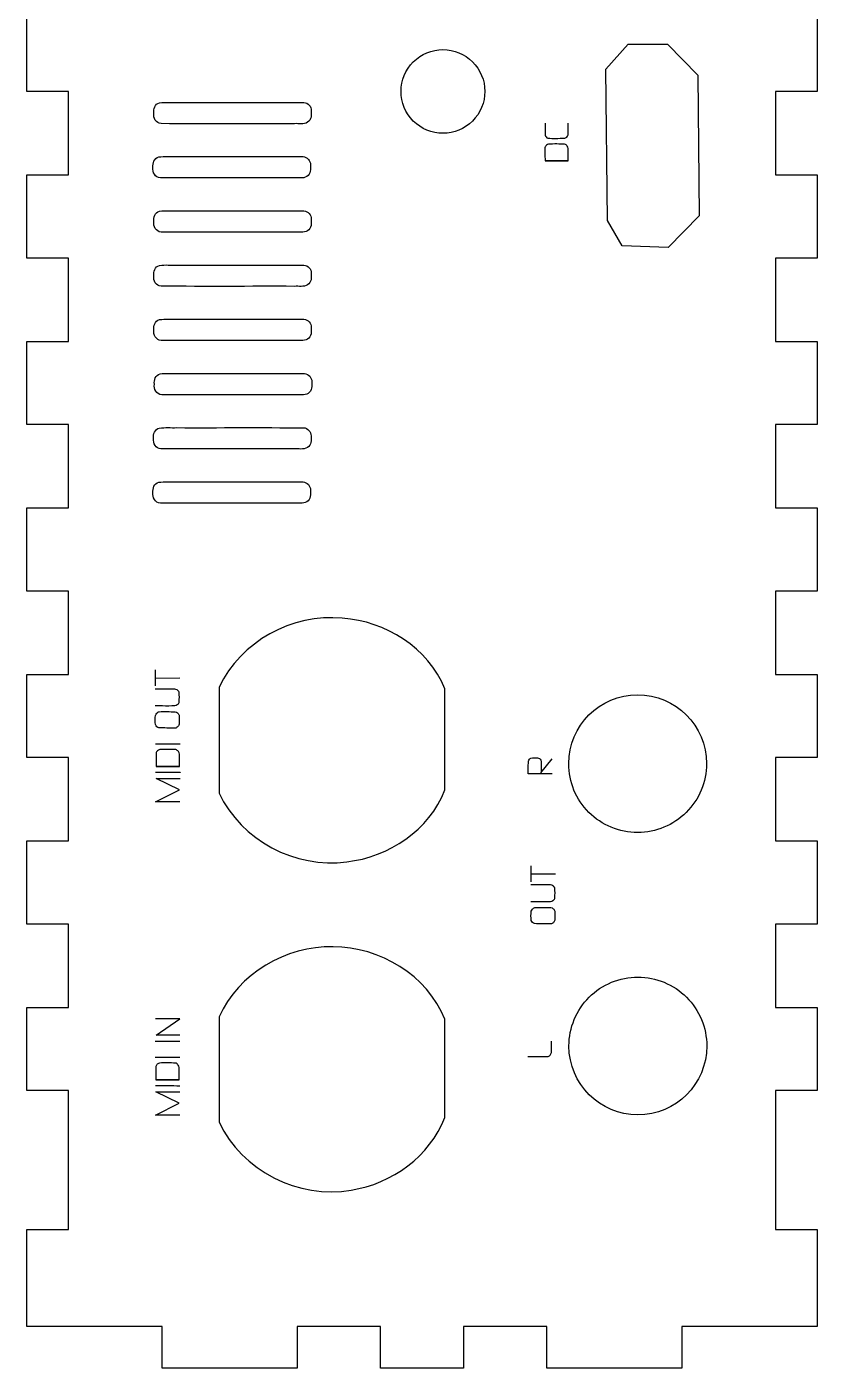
# Model space of a CAD drawing. Extents: x 0 to 215, y 0 to 166.
# Drawn here: x 0.1 to 57.1, y 0 to 96.7 of the extents above; entities that cross this region are included whole.
import ezdxf

# ---------------------------------------------------------------- set-up
doc = ezdxf.new("R2010")
doc.units = 0
doc.layers.add('Imprimir', color=7, linetype='CONTINUOUS')

msp = doc.modelspace()

# ---------------------------------------------------------------- linework, layer by layer
at = {"layer": 'Imprimir', "color": 5}
msp.add_lwpolyline([(57.050099, 98.050021), (57.050099, 92.05001), (54.050094, 92.05001), (54.050094, 86.05), (57.050099, 86.05), (57.050099, 80.049992), (54.050094, 80.049992), (54.050094, 74.049981), (57.050099, 74.049981), (57.050099, 68.049974), (54.050094, 68.049974), (54.050094, 62.049963), (57.050099, 62.049963), (57.050099, 56.049953), (54.050094, 56.049953), (54.050094, 50.049945), (57.050099, 50.049945), (57.050099, 44.049934), (54.050094, 44.049934), (54.050094, 38.049924), (57.050099, 38.049924), (57.050099, 32.049913), (54.050094, 32.049913), (54.050094, 26.049905), (57.050099, 26.049905), (57.050099, 20.049895), (54.050094, 20.049895), (54.050094, 10.049878), (57.050099, 10.049878), (57.050099, 3.049869), (47.300083, 3.049869), (47.300083, 0.049864), (37.550062, 0.049864), (37.550062, 3.049869), (31.550054, 3.049869), (31.550054, 0.049864), (25.550045, 0.049864), (25.550045, 3.049869), (19.550032, 3.049869), (19.550032, 0.049864), (9.800013, 0.049864), (9.800013, 3.049869), (0.05, 3.049869), (0.05, 10.049878), (3.050003, 10.049878), (3.050003, 20.049895), (0.05, 20.049895), (0.05, 26.049905), (3.050003, 26.049905), (3.050003, 32.049913), (0.05, 32.049913), (0.05, 38.049924), (3.050003, 38.049924), (3.050003, 44.049934), (0.05, 44.049934), (0.05, 50.049945), (3.050003, 50.049945), (3.050003, 56.049953), (0.05, 56.049953), (0.05, 62.049963), (3.050003, 62.049963), (3.050003, 68.049974), (0.05, 68.049974), (0.05, 74.049981), (3.050003, 74.049981), (3.050003, 80.049992), (0.05, 80.049992), (0.05, 86.05), (3.050003, 86.05), (3.050003, 92.05001), (0.05, 92.05001), (0.05, 98.050021)], dxfattribs=at)
for points in [[(48.438441, 93.230791), (48.545287, 83.097555), (46.301262, 80.816756), (42.988651, 80.942003), (41.920067, 82.758594), (41.813203, 93.658135), (43.416082, 95.474715), (46.247843, 95.474771), (48.438441, 93.230791)], [(20.563845, 90.675997), (20.563845, 90.675995)], [(30.060045, 89.040195), (30.060045, 89.040195)], [(20.50755, 86.769328), (20.50755, 86.769328)], [(20.563845, 82.862698), (20.563845, 82.862698)], [(20.563845, 78.956051), (20.563845, 78.956051)], [(20.563845, 75.049395), (20.563845, 75.049392)], [(20.604736, 71.14276), (20.604736, 71.142757)], [(20.548444, 67.236096), (20.548444, 67.236096)], [(20.50755, 63.329463), (20.50755, 63.32946)], [(30.201472, 49.009572), (30.201472, 49.009572)], [(44.098106, 38.64837), (44.098106, 38.64837)], [(30.201472, 25.199866), (30.201472, 25.199866)], [(44.117528, 18.299877), (44.117528, 18.299877)]]:
    msp.add_lwpolyline(points, close=True, dxfattribs=at)
at = {"layer": 'Imprimir', "color": 7}
for points in [[(37.426203, 87.057316), (39.097534, 87.057316)], [(37.426203, 87.057316), (37.426203, 87.057316)], [(9.572646, 46.195077), (9.572646, 46.195074)], [(9.385559, 43.419921), (11.056887, 43.419921)], [(9.385559, 43.419921), (9.385559, 43.419921)], [(36.666003, 32.083952), (36.666003, 32.083949)], [(9.36685, 20.835099), (11.038178, 20.835099)], [(9.36685, 20.835099), (9.36685, 20.835099)]]:
    msp.add_lwpolyline(points, close=True, dxfattribs=at)
for points in [[(9.335667, 49.213441), (9.335667, 50.36716)], [(9.335667, 49.780947), (11.08807, 49.793422)], [(9.29825, 48.988936), (9.29825, 48.988936), (9.29825, 48.988936)], [(37.130191, 42.94603), (37.929812, 43.973666)], [(11.094307, 40.869276), (9.341904, 40.869276), (11.050653, 41.72365), (9.385559, 42.546838), (11.106778, 42.553076)], [(37.942303, 42.871058), (36.208756, 42.871058)], [(36.429024, 35.102319), (36.429024, 36.256037)], [(36.391607, 34.877814), (36.391607, 34.877814), (36.391607, 34.877814)], [(36.429024, 35.669822), (38.181424, 35.682296)], [(11.08807, 24.046794), (9.373087, 24.053031), (11.08807, 25.231689), (9.323196, 25.231692), (9.323196, 25.231692), (9.323196, 25.231692)], [(37.883211, 22.893027), (37.883211, 23.613052)], [(11.075598, 18.284454), (9.323196, 18.284454), (11.031941, 19.138831), (9.36685, 19.962019), (11.08807, 19.968256)]]:
    msp.add_lwpolyline(points, dxfattribs=at)
at = {"layer": 'Imprimir', "color": 5}
for points in [[(27.924705, 94.195068), (28.491031, 94.761365), (29.259136, 95.079508), (30.060045, 95.079508)], [(30.060045, 95.079508), (30.860954, 95.079509), (31.629059, 94.761366), (32.195386, 94.195068)], [(27.040226, 92.059843), (27.040222, 92.860707), (27.358379, 93.62877), (27.924705, 94.195068)], [(32.195386, 94.195068), (32.761713, 93.628771), (33.079869, 92.860707), (33.079865, 92.059843)], [(27.924711, 89.924629), (27.358385, 90.490923), (27.040226, 91.258982), (27.040226, 92.059843)], [(33.079865, 92.059843), (33.079865, 91.258982), (32.761706, 90.490922), (32.19538, 89.924628)], [(9.206037, 90.488497), (9.16991, 90.796622), (9.29258, 91.153424), (9.622049, 91.24205)], [(9.622049, 91.24205), (10.038968, 91.297589), (10.465533, 91.255456), (10.886597, 91.268608)], [(10.886597, 91.268608), (13.935032, 91.266632), (16.983675, 91.272672), (20.031988, 91.26556)], [(20.031988, 91.26556), (20.327148, 91.241542), (20.57013, 90.972139), (20.563845, 90.675997)], [(9.737893, 89.736894), (9.366015, 89.761843), (9.1545, 90.146215), (9.206037, 90.488497)], [(20.563845, 90.675995), (20.567993, 90.37812), (20.599342, 90.014031), (20.303012, 89.834789)], [(30.060045, 89.040195), (29.259139, 89.040195), (28.491037, 89.358335), (27.924711, 89.924629)], [(32.19538, 89.924628), (31.629054, 89.358335), (30.860951, 89.040194), (30.060045, 89.040195)], [(19.346242, 89.733846), (16.143485, 89.735822), (12.940523, 89.729782), (9.737893, 89.736894)], [(20.303012, 89.834789), (20.014067, 89.664383), (19.665283, 89.758214), (19.346242, 89.733846)], [(9.149742, 86.581842), (9.113615, 86.889969), (9.236294, 87.246763), (9.565755, 87.335389)], [(9.565755, 87.335389), (9.982673, 87.390931), (10.409238, 87.348795), (10.830302, 87.361946)], [(10.830302, 87.361946), (13.878737, 87.359971), (16.92738, 87.36601), (19.975693, 87.358898)], [(19.975693, 87.358898), (20.270856, 87.334881), (20.513835, 87.065469), (20.50755, 86.769328)], [(9.681598, 85.830239), (9.309717, 85.855187), (9.098205, 86.239563), (9.149742, 86.581842)], [(20.50755, 86.769328), (20.511698, 86.471454), (20.543042, 86.10737), (20.246717, 85.928133)], [(19.289947, 85.827191), (16.08719, 85.829167), (12.884228, 85.823127), (9.681598, 85.830239)], [(20.246717, 85.928133), (19.957772, 85.757728), (19.608988, 85.851558), (19.289947, 85.827191)], [(9.206037, 82.675212), (9.16991, 82.983336), (9.292589, 83.340133), (9.622049, 83.428759)], [(9.622049, 83.428759), (10.038968, 83.484301), (10.465533, 83.442165), (10.886597, 83.455316)], [(10.886597, 83.455316), (13.935032, 83.453341), (16.983675, 83.45938), (20.031988, 83.452268)], [(20.031988, 83.452268), (20.327148, 83.428251), (20.57013, 83.158839), (20.563845, 82.862698)], [(9.737893, 81.923612), (9.366012, 81.94856), (9.1545, 82.332933), (9.206037, 82.675212)], [(20.563845, 82.862698), (20.567993, 82.564826), (20.599337, 82.200743), (20.303012, 82.021506)], [(19.346242, 81.920564), (16.143485, 81.922539), (12.940523, 81.9165), (9.737893, 81.923612)], [(20.303012, 82.021506), (20.014067, 81.8511), (19.665283, 81.944931), (19.346242, 81.920564)], [(9.206037, 78.768568), (9.16991, 79.076689), (9.292589, 79.433483), (9.622049, 79.522112)], [(9.622049, 79.522112), (10.038968, 79.577654), (10.465533, 79.535518), (10.886597, 79.548669)], [(10.886597, 79.548669), (13.935032, 79.546694), (16.983675, 79.552733), (20.031988, 79.545621)], [(20.031988, 79.545621), (20.327148, 79.521604), (20.57013, 79.252192), (20.563845, 78.956051)], [(9.737893, 78.016962), (9.366012, 78.04191), (9.1545, 78.426286), (9.206037, 78.768568)], [(20.563845, 78.956051), (20.567993, 78.658179), (20.599337, 78.294096), (20.303012, 78.114856)], [(19.346242, 78.013914), (16.143485, 78.015889), (12.940523, 78.00985), (9.737893, 78.016962)], [(20.303012, 78.114856), (20.01407, 77.944451), (19.665283, 78.038281), (19.346242, 78.013914)], [(9.206037, 74.861921), (9.16991, 75.17004), (9.292595, 75.526825), (9.622049, 75.615448)], [(9.622049, 75.615448), (10.038968, 75.670987), (10.465533, 75.628854), (10.886597, 75.642005)], [(10.886597, 75.642005), (13.935032, 75.64003), (16.983675, 75.646069), (20.031988, 75.638957)], [(20.031988, 75.638957), (20.327148, 75.61494), (20.57013, 75.345537), (20.563845, 75.049395)], [(9.737893, 74.110298), (9.366009, 74.135246), (9.154503, 74.519639), (9.206037, 74.861921)], [(20.563845, 75.049392), (20.567993, 74.751521), (20.599328, 74.387443), (20.303012, 74.208198)], [(19.346242, 74.10725), (16.143485, 74.109226), (12.940523, 74.103186), (9.737893, 74.110298)], [(20.303012, 74.208198), (20.014073, 74.037784), (19.665283, 74.131617), (19.346242, 74.10725)], [(9.246928, 70.955285), (9.210801, 71.263404), (9.333486, 71.620189), (9.662941, 71.708813)], [(9.662941, 71.708813), (10.079859, 71.764351), (10.506424, 71.722218), (10.927488, 71.73537)], [(10.927488, 71.73537), (13.975923, 71.733394), (17.024566, 71.739434), (20.072879, 71.732322)], [(20.072879, 71.732322), (20.368039, 71.708305), (20.611021, 71.438901), (20.604736, 71.14276)], [(9.778784, 70.203665), (9.406892, 70.228614), (9.195392, 70.613003), (9.246928, 70.955285)], [(20.604736, 71.142757), (20.608884, 70.844885), (20.640225, 70.480796), (20.343903, 70.301557)], [(19.387133, 70.200617), (16.184377, 70.202593), (12.981414, 70.196553), (9.778784, 70.203665)], [(20.343903, 70.301557), (20.054958, 70.131154), (19.706174, 70.224984), (19.387133, 70.200617)], [(9.190636, 67.048624), (9.154512, 67.356748), (9.277194, 67.713539), (9.606649, 67.802177)], [(9.606649, 67.802177), (10.023567, 67.857721), (10.450132, 67.815582), (10.871196, 67.828734)], [(10.871196, 67.828734), (13.919631, 67.826758), (16.968274, 67.832798), (20.016585, 67.825686)], [(20.016585, 67.825686), (20.31175, 67.801669), (20.554726, 67.53224), (20.548444, 67.236096)], [(9.722492, 66.297027), (9.350614, 66.321975), (9.139097, 66.706345), (9.190636, 67.048624)], [(20.548444, 67.236096), (20.552592, 66.93823), (20.58393, 66.574152), (20.287611, 66.394921)], [(19.330838, 66.293979), (16.128082, 66.295954), (12.925122, 66.289915), (9.722492, 66.297027)], [(20.287611, 66.394921), (19.998666, 66.224518), (19.649879, 66.318346), (19.330838, 66.293979)], [(9.149742, 63.14196), (9.113615, 63.450087), (9.236286, 63.80689), (9.565755, 63.895516)], [(9.565755, 63.895516), (9.982673, 63.951054), (10.409238, 63.908921), (10.830302, 63.922073)], [(10.830302, 63.922073), (13.878737, 63.920097), (16.92738, 63.926137), (19.975693, 63.919025)], [(19.975693, 63.919025), (20.270853, 63.895008), (20.513835, 63.625604), (20.50755, 63.329463)], [(9.681598, 62.390363), (9.30972, 62.415311), (9.098203, 62.799678), (9.149742, 63.14196)], [(20.50755, 63.32946), (20.511698, 63.031586), (20.543048, 62.667491), (20.246717, 62.488254)], [(19.289947, 62.387315), (16.08719, 62.38929), (12.884228, 62.383251), (9.681598, 62.390363)], [(20.246717, 62.488254), (19.957772, 62.317854), (19.608988, 62.411682), (19.289947, 62.387315)], [(22.796203, 54.093193), (19.19295, 54.454116), (15.467405, 52.414611), (13.92144, 49.122887)], [(30.201472, 49.009572), (29.005482, 51.978324), (25.929245, 53.882376), (22.796203, 54.093193)], [(13.92144, 49.122887), (13.92144, 46.578109), (13.92144, 44.033325), (13.92144, 41.488545)], [(30.201472, 41.721869), (30.201472, 44.151105), (30.201472, 46.580339), (30.201472, 49.009572)], [(39.129933, 43.616277), (39.129943, 46.359962), (41.354267, 48.584153), (44.098106, 48.584153)], [(44.098106, 48.584153), (46.841943, 48.584151), (49.066265, 46.359961), (49.066275, 43.616277)], [(40.585072, 40.103437), (39.653359, 41.035101), (39.12993, 42.298708), (39.129933, 43.616277)], [(49.066275, 43.616277), (49.066279, 42.298708), (48.54285, 41.035102), (47.611137, 40.103438)], [(23.122189, 36.544779), (26.158299, 36.874937), (29.087013, 38.831434), (30.201472, 41.721869)], [(13.92144, 41.488545), (15.510509, 38.089638), (19.421048, 36.035856), (23.122189, 36.544779)], [(44.098106, 38.64837), (42.780462, 38.64837), (41.516786, 39.171774), (40.585072, 40.103437)], [(47.611137, 40.103438), (46.679424, 39.171775), (45.415749, 38.648371), (44.098106, 38.64837)], [(22.134882, 30.416504), (18.739176, 30.501597), (15.315234, 28.482031), (13.92144, 25.365268)], [(30.201472, 25.199866), (28.912055, 28.388791), (25.51825, 30.402483), (22.134882, 30.416504)], [(40.604494, 26.780595), (41.536208, 27.712258), (42.799885, 28.235661), (44.117528, 28.23566)], [(44.117528, 28.23566), (45.435171, 28.235659), (46.698846, 27.712256), (47.630558, 26.780593)], [(39.149353, 23.267756), (39.14935, 24.585325), (39.67278, 25.848932), (40.604494, 26.780595)], [(47.630558, 26.780593), (48.562271, 25.84893), (49.0857, 24.585324), (49.085698, 23.267756)], [(13.92144, 25.365268), (13.92144, 22.836591), (13.92144, 20.307914), (13.92144, 17.779233)], [(30.201472, 18.113162), (30.201472, 20.475398), (30.201472, 22.837632), (30.201472, 25.199866)], [(44.117528, 18.299877), (41.373687, 18.299876), (39.149361, 20.524069), (39.149353, 23.267756)], [(49.085698, 23.267756), (49.085689, 20.524071), (46.861367, 18.299879), (44.117528, 18.299877)], [(13.92144, 17.779233), (15.555879, 14.277369), (19.655944, 12.211553), (23.446753, 12.885178)], [(23.446753, 12.885178), (26.37874, 13.335964), (29.117869, 15.322478), (30.201472, 18.113162)]]:
    msp.add_open_spline(points, degree=3, dxfattribs=at)
at = {"layer": 'Imprimir', "color": 7}
for points in [[(37.432561, 89.775356), (37.432561, 89.775356), (37.408572, 89.188698), (37.432561, 88.91105)], [(39.084989, 88.928215), (39.113976, 89.227433), (39.084989, 89.775356), (39.084989, 89.775356)], [(37.419966, 88.005235), (37.412515, 87.664246), (37.426203, 87.057316), (37.426203, 87.057316)], [(37.519748, 88.179852), (37.471048, 88.133782), (37.421586, 88.07924), (37.419966, 88.005235)], [(37.432561, 88.91105), (37.436992, 88.859816), (37.477728, 88.817158), (37.511936, 88.778758)], [(37.511936, 88.778758), (37.544011, 88.742758), (37.578518, 88.694315), (37.626589, 88.690564)], [(37.681891, 88.260923), (37.632392, 88.258016), (37.563645, 88.221378), (37.519748, 88.179852)], [(37.626589, 88.690564), (37.99676, 88.661676), (38.407111, 88.676848), (38.799581, 88.690564)], [(38.835609, 88.260923), (38.469451, 88.266652), (38.065069, 88.283501), (37.681891, 88.260923)], [(38.799581, 88.690564), (38.869417, 88.693104), (38.940971, 88.723979), (38.993609, 88.769939)], [(39.022697, 88.117489), (38.975792, 88.180538), (38.91418, 88.259695), (38.835609, 88.260923)], [(38.993609, 88.769939), (39.039498, 88.810006), (39.079114, 88.867579), (39.084989, 88.928215)], [(39.091297, 87.936636), (39.086443, 88.000929), (39.061181, 88.065761), (39.022697, 88.117489)], [(39.097534, 87.057316), (39.097534, 87.057316), (39.113988, 87.636041), (39.091297, 87.936636)], [(10.720125, 48.988936), (10.259838, 48.991476), (9.29825, 48.988936), (9.29825, 48.988936)], [(10.888508, 48.926571), (10.839505, 48.960937), (10.779979, 48.988603), (10.720125, 48.988936)], [(11.025707, 48.764428), (11.017466, 48.834747), (10.946473, 48.885916), (10.888508, 48.926571)], [(11.025707, 48.016074), (11.063556, 48.324424), (11.05538, 48.511489), (11.025707, 48.764428)], [(9.29825, 47.80404), (9.29825, 47.80404), (10.228175, 47.779261), (10.720125, 47.80404)], [(9.603829, 47.355027), (9.977057, 47.38798), (10.360995, 47.352092), (10.751311, 47.355027)], [(10.720125, 47.80404), (10.781856, 47.807145), (10.843646, 47.831641), (10.894745, 47.866403)], [(10.894745, 47.866403), (10.949552, 47.903698), (11.01763, 47.950274), (11.025707, 48.016074)], [(9.335667, 46.425816), (9.305529, 46.645862), (9.305529, 46.879294), (9.335667, 47.093103)], [(9.335667, 47.093103), (9.34388, 47.151359), (9.387878, 47.200909), (9.429213, 47.242773)], [(9.429213, 46.276145), (9.386704, 46.316819), (9.343651, 46.367526), (9.335667, 46.425816)], [(9.429213, 47.242773), (9.477828, 47.292013), (9.534902, 47.348943), (9.603829, 47.355027)], [(10.751311, 47.355027), (10.814531, 47.355592), (10.873155, 47.310518), (10.91969, 47.267719)], [(10.91969, 47.267719), (10.968506, 47.22282), (11.02052, 47.165462), (11.025707, 47.09934)], [(11.025707, 46.450762), (11.016535, 46.381488), (10.970389, 46.317999), (10.91969, 46.269911)], [(11.025707, 47.09934), (11.041991, 46.891624), (11.057406, 46.690583), (11.025707, 46.450762)], [(9.572646, 46.195074), (9.517766, 46.19705), (9.468896, 46.238178), (9.429213, 46.276145)], [(10.738834, 46.176366), (10.360351, 46.18726), (9.960301, 46.180458), (9.572646, 46.195077)], [(10.91969, 46.269911), (10.870445, 46.223203), (10.80668, 46.174413), (10.738834, 46.176366)], [(9.335667, 45.053833), (11.075595, 45.053833), (11.100541, 45.047595), (11.100541, 45.047595)], [(9.479101, 44.542457), (9.430401, 44.496387), (9.380939, 44.441845), (9.379321, 44.367841)], [(9.641246, 44.623528), (9.591744, 44.620621), (9.523001, 44.583983), (9.479101, 44.542457)], [(10.794962, 44.623528), (10.428804, 44.629257), (10.024422, 44.646106), (9.641246, 44.623528)], [(10.98205, 44.480094), (10.935145, 44.543143), (10.873536, 44.622301), (10.794962, 44.623528)], [(11.05065, 44.299241), (11.045796, 44.363534), (11.020537, 44.428366), (10.98205, 44.480094)], [(9.379321, 44.367841), (9.371871, 44.026851), (9.385559, 43.419921), (9.385559, 43.419921)], [(11.056887, 43.419921), (11.056887, 43.419921), (11.073341, 43.998646), (11.05065, 44.299241)], [(36.208756, 42.871058), (36.208756, 42.871058), (36.212707, 43.416961), (36.227495, 43.689418)], [(36.227495, 43.689418), (36.229471, 43.725937), (36.227213, 43.763493), (36.236865, 43.798739)], [(36.236865, 43.798739), (36.251399, 43.851241), (36.273977, 43.903568), (36.308707, 43.945546)], [(36.308707, 43.945546), (36.335264, 43.977635), (36.3682, 44.010632), (36.408659, 44.02051)], [(36.408659, 44.02051), (36.559163, 44.057255), (36.729876, 44.046446), (36.886557, 44.033012)], [(36.886557, 44.033012), (36.932599, 44.029061), (36.976583, 44.006145), (37.014621, 43.979912)], [(37.014621, 43.979912), (37.055846, 43.95147), (37.092766, 43.91403), (37.117697, 43.87059)], [(37.117697, 43.87059), (37.13607, 43.838586), (37.147032, 43.80124), (37.148931, 43.76439)], [(37.148931, 43.76439), (37.162873, 43.493892), (37.130191, 42.94603), (37.130191, 42.94603)], [(9.341904, 42.995854), (11.081833, 42.995854), (11.106778, 42.989617), (11.106778, 42.989617)], [(37.813482, 34.877814), (37.353195, 34.880354), (36.391607, 34.877814), (36.391607, 34.877814)], [(37.981862, 34.815448), (37.93286, 34.849814), (37.873333, 34.877481), (37.813482, 34.877814)], [(38.119061, 34.653306), (38.11082, 34.723624), (38.039827, 34.774794), (37.981862, 34.815448)], [(37.988099, 33.75528), (38.042906, 33.792576), (38.110984, 33.839151), (38.119061, 33.904951)], [(38.119061, 33.904951), (38.15691, 34.213302), (38.148734, 34.400367), (38.119061, 34.653306)], [(36.391607, 33.692918), (36.391607, 33.692918), (37.321532, 33.668139), (37.813482, 33.692918)], [(36.429024, 32.314691), (36.398886, 32.53474), (36.398886, 32.768171), (36.429024, 32.98198)], [(36.429024, 32.98198), (36.437237, 33.040236), (36.481235, 33.089786), (36.52257, 33.131651)], [(36.52257, 33.131651), (36.571185, 33.18089), (36.628259, 33.23782), (36.697186, 33.243905)], [(36.697186, 33.243905), (37.070414, 33.276857), (37.454352, 33.24097), (37.844665, 33.243905)], [(37.813482, 33.692918), (37.87521, 33.696022), (37.937, 33.720519), (37.988099, 33.75528)], [(37.844665, 33.243905), (37.907886, 33.244469), (37.966509, 33.199396), (38.013045, 33.156597)], [(38.013045, 33.156597), (38.06186, 33.111698), (38.113874, 33.054339), (38.119061, 32.988217)], [(38.119061, 32.988217), (38.135346, 32.780502), (38.15076, 32.579461), (38.119061, 32.339637)], [(36.52257, 32.16502), (36.480061, 32.205694), (36.437008, 32.256401), (36.429024, 32.314691)], [(36.666003, 32.083949), (36.611123, 32.085925), (36.562253, 32.127053), (36.52257, 32.16502)], [(37.832191, 32.065241), (37.453708, 32.076134), (37.053658, 32.069333), (36.666003, 32.083952)], [(38.013045, 32.158786), (37.9638, 32.112078), (37.900034, 32.063288), (37.832191, 32.065241)], [(38.119061, 32.339637), (38.109889, 32.270362), (38.063743, 32.206874), (38.013045, 32.158786)], [(9.310722, 23.616492), (11.050653, 23.616492), (11.075598, 23.610255), (11.075598, 23.610255)], [(9.316959, 22.469013), (11.056887, 22.469013), (11.081833, 22.462776), (11.081833, 22.462776)], [(36.173712, 22.504277), (36.173712, 22.504277), (37.108889, 22.495951), (37.574, 22.508708)], [(37.574, 22.508708), (37.618766, 22.509837), (37.665567, 22.512687), (37.706517, 22.530806)], [(37.706517, 22.530806), (37.739111, 22.545227), (37.766554, 22.570616), (37.790447, 22.597066)], [(37.790447, 22.597066), (37.816186, 22.625559), (37.836026, 22.659465), (37.852291, 22.694246)], [(37.852291, 22.694246), (37.866684, 22.725042), (37.878001, 22.757837), (37.883211, 22.79143)], [(37.883211, 22.79143), (37.888404, 22.824896), (37.883211, 22.85916), (37.883211, 22.893027)], [(9.360613, 21.783019), (9.353162, 21.442029), (9.36685, 20.835099), (9.36685, 20.835099)], [(9.460393, 21.957635), (9.411692, 21.911565), (9.36223, 21.857023), (9.360613, 21.783019)], [(9.622538, 22.038706), (9.573036, 22.035799), (9.504289, 21.999161), (9.460393, 21.957635)], [(10.776254, 22.038706), (10.410093, 22.044435), (10.005714, 22.061284), (9.622538, 22.038706)], [(10.963342, 21.895272), (10.916436, 21.958321), (10.854824, 22.037479), (10.776254, 22.038706)], [(11.031941, 21.714419), (11.027087, 21.778712), (11.001828, 21.843544), (10.963342, 21.895272)], [(11.038178, 20.835099), (11.038178, 20.835099), (11.054632, 21.413824), (11.031941, 21.714419)], [(9.323196, 20.411032), (11.063124, 20.411032), (11.08807, 20.404795), (11.08807, 20.404795)]]:
    msp.add_open_spline(points, degree=3, dxfattribs=at)

doc.saveas('drawing.dxf')
